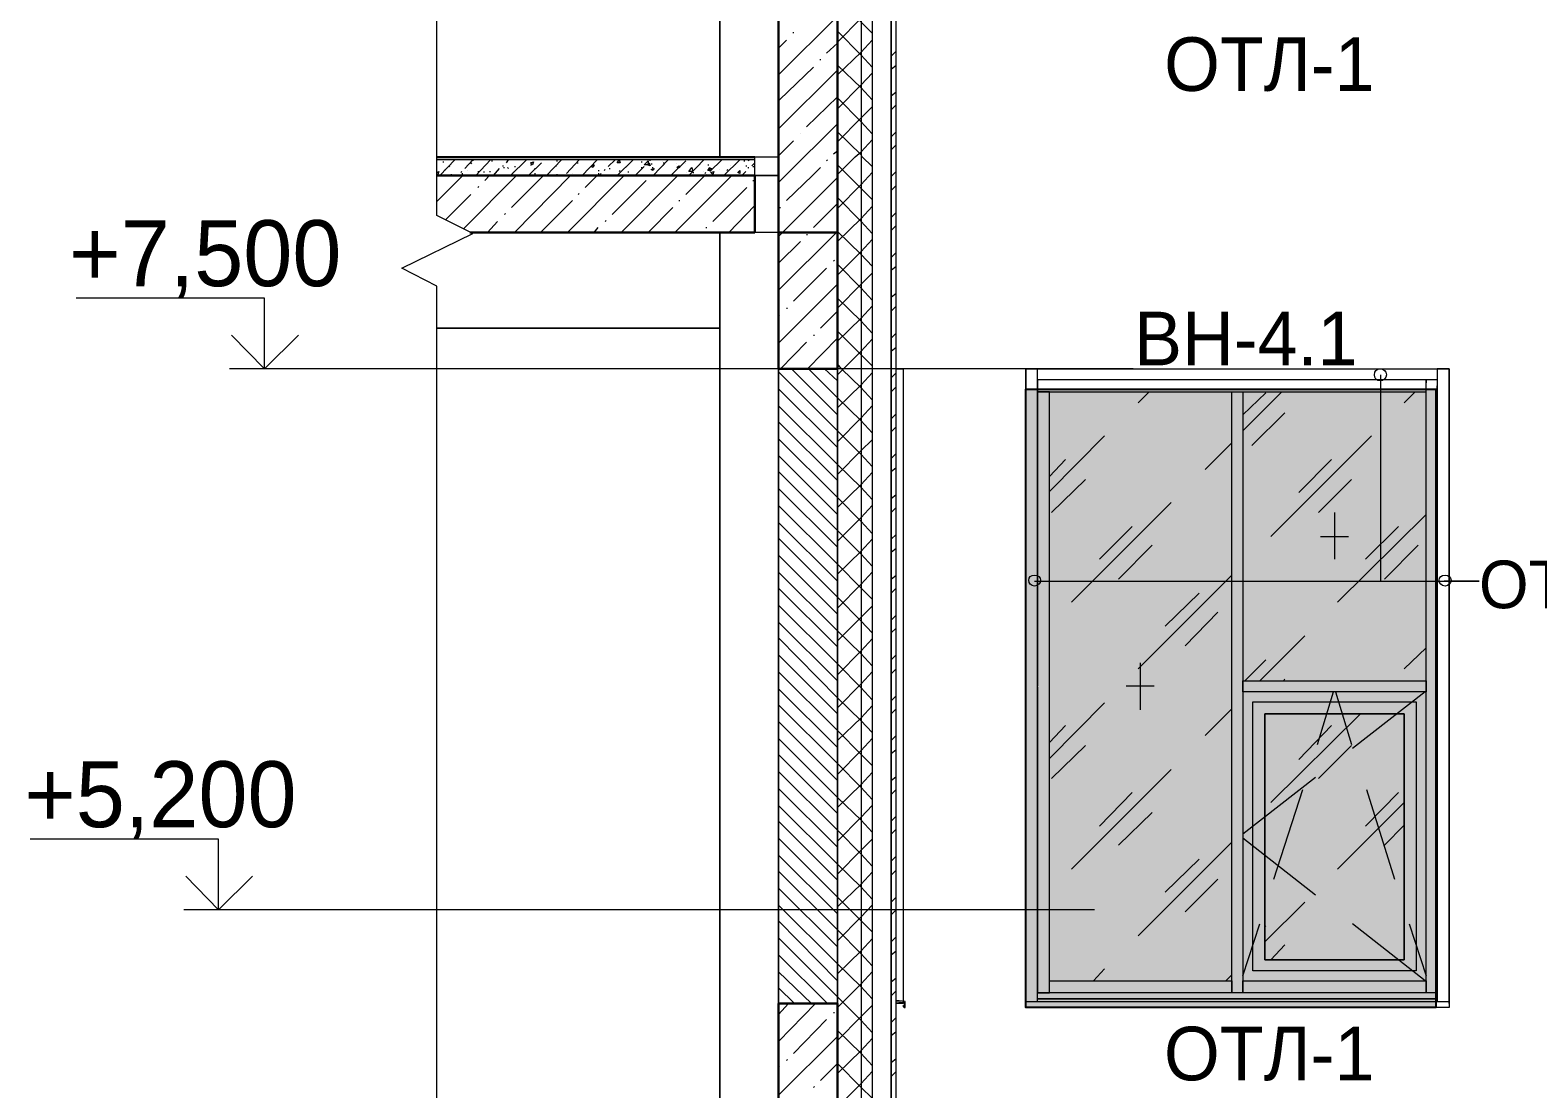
# Model space of a CAD drawing. Header units: millimetres. Extents: x 2294 to 908349, y -83289 to 219220.
# Drawn here: x 332025 to 338640, y -56149 to -51504 of the extents above; entities that cross this region are included whole.
import ezdxf

# ---------------------------------------------------------------- set-up
doc = ezdxf.new("R2010")
doc.units = ezdxf.units.MM
doc.layers.add('PDF _Геометрия', color=7, linetype='Continuous')
doc.layers.add('PDF _Текст', color=7, linetype='Continuous')

msp = doc.modelspace()

# ---------------------------------------------------------------- hatches: boundary and pattern name
at = {"transparency": 33554551}
h = msp.add_hatch(color=3, dxfattribs=at)
h.dxf.hatch_style = 1
h.paths.add_polyline_path([(336393.2043041852, -53079.22387904348), (338192.2546824259, -53079.22387904348), (338192.2546824259, -55792.61515540024), (336393.2043041852, -55792.61515540024)])

# ---------------------------------------------------------------- linework, layer by layer
msp.add_lwpolyline([(336393.2043041852, -53079.22387904348), (338192.2546824259, -53079.22387904348), (338192.2546824259, -55792.61515540024), (336393.2043041852, -55792.61515540024)], close=True)
at = {"layer": 'PDF _Геометрия', "lineweight": 9}
for points in [[(333809.6039969572, -61506.26253529498), (333809.6039969572, -52627.5954896831), (333656.5989025054, -52548.90715544811), (333966.9806654272, -52395.90206113877), (333809.6039969572, -52317.21372690378), (333809.6039969572, -42970.78825004166)], [(335566.9767947164, -51438.52732797666), (335566.9767947164, -48649.46303698001), (335566.9767947164, -46564.22217989108), (335671.8945737281, -46564.22217989108), (335719.9818889783, -46564.22217989108), (335803.0417974223, -46564.22217989108), (335803.0417974223, -48649.46303698001), (335803.0417974223, -57327.03767284332), (335803.0417974223, -60321.56594774919), (335803.0417974223, -60645.0624328698)], [(335671.8945737281, -46564.22217989108), (335671.8945737281, -48649.46303698001), (335671.8945737281, -52059.29085358279), (335671.8945737281, -52990.43614196824), (335671.8945737281, -57327.03767284332), (335671.8945737281, -60321.56594774919)], [(335803.0417974223, -46564.22217989108), (335719.9818889783, -46564.22217989108), (335719.9818889783, -48649.46303698001), (335719.9818889783, -52059.29085358279), (335719.9818889783, -52990.43614196824), (335719.9818889783, -57327.03767284332), (335719.9818889783, -60321.56594774919)], [(335051.1310480745, -48050.55738198897), (335051.1310480745, -52059.29085358279), (335051.1310480745, -48649.46303698001)], [(335566.9767947164, -51438.52732797666), (335566.9767947164, -52059.29085358279), (335566.9767947164, -52990.43614196824), (335566.9767947164, -55775.1288588508), (335566.9767947164, -57327.03767284332), (335671.8945737281, -57327.03767284332), (335719.9818889783, -57327.03767284332), (335803.0417974223, -57327.03767284332), (335803.0417974223, -52990.43614196824), (335803.0417974223, -52059.29085358279), (335803.0417974223, -48649.46303698001)], [(335803.0417974223, -60321.56594774919), (335803.0417974223, -60684.40659998683), (335824.8996679899, -60684.40659998683), (335824.8996679899, -48649.46303698001)], [(333809.6039969572, -52142.35076193092), (335204.1361423363, -52142.35076193092), (335204.1361423363, -52072.40557597065), (335204.1361423363, -52063.66242769593), (335204.1361423363, -52059.29085358279), (333809.6039969572, -52059.29085358279)], [(335204.1361423363, -52063.66242769593), (333809.6039969572, -52063.66242769593)], [(335204.1361423363, -52072.40557597065), (333809.6039969572, -52072.40557597065)], [(335051.1310480745, -52391.53048697719), (335051.1310480745, -56395.89238445694), (335051.1310480745, -52811.20160288224), (333809.6039969572, -52811.20160288224), (335051.1310480745, -52811.20160288224), (335051.1310480745, -52391.53048697719), (333953.8659429909, -52391.53048697719)], [(336865.334309502, -52990.43614196824), (334906.8691019458, -52990.43614196824), (333053.3216734012, -52990.43614196824), (333053.3216734012, -52680.05437914142), (332227.0941640274, -52680.05437914142)], [(333210.6983418711, -52990.43614196824), (332900.3165791393, -52990.43614196824)], [(335566.9767947164, -55775.1288588508), (335566.9767947164, -52990.43614196824), (335309.0539213479, -52990.43614196824), (335309.0539213479, -55775.1288588508), (335309.0539213479, -52990.43614196824), (335309.0539213479, -55775.1288588508)], [(335824.8996679899, -52990.43614196824), (335855.5006868807, -52990.43614196824), (335855.5006868807, -53064.75290209008), (335855.5006868807, -54380.5967133767), (335855.5006868807, -55700.81209877646), (335855.5006868807, -55775.1288588508), (335824.8996679899, -55775.1288588508)], [(336445.6631936436, -54384.96828748984), (336445.6631936436, -55727.04154350655), (336498.1220831019, -55727.04154350655), (336498.1220831019, -54380.5967133767), (336498.1220831019, -53090.98234681925), (336445.6631936436, -53090.98234681925), (336445.6631936436, -54380.5967133767), (336445.6631936436, -53064.75290209008), (336445.6631936436, -52990.43614196824), (336393.2043041852, -52990.43614196824), (336393.2043041852, -53064.75290209008), (336393.2043041852, -54380.5967133767), (336393.2043041852, -55700.81209877646), (336393.2043041852, -55775.1288588508), (336393.2043041852, -52990.43614196824), (338251.123306748, -52990.43614196824), (338251.123306748, -55775.1288588508), (338251.123306748, -55700.81209877646), (338251.123306748, -54380.5967133767), (338251.123306748, -53064.75290209008), (338251.123306748, -52990.43614196824), (338198.6644172897, -52990.43614196824), (338198.6644172897, -53064.75290209008)], [(337949.4846922443, -53016.6655867449), (337949.4846922443, -53921.58143035369), (338382.2705304422, -53921.58143035369), (338229.2654361804, -53921.58143035369)], [(338150.5771019445, -53038.52345731342), (338150.5771019445, -53051.63817970129)], [(336887.1921800696, -53139.0696621635), (336935.2794954148, -53090.98234681925)], [(337346.2074631401, -53261.47373763053), (337516.6988539496, -53090.98234681925)], [(337346.2074631401, -53191.52855166933), (337446.7536679418, -53095.35392097989)], [(338054.402471161, -53139.0696621635), (338102.4897865062, -53090.98234681925)], [(338198.6644172897, -54384.96828748984), (338198.6644172897, -55727.04154350655), (338150.5771019445, -55727.04154350655), (338150.5771019445, -54380.5967133767), (338150.5771019445, -53064.75290209008)], [(338198.6644172897, -54380.5967133767), (338198.6644172897, -53064.75290209008), (338198.6644172897, -54380.5967133767), (338198.6644172897, -55700.81209877646), (338198.6644172897, -55766.38571062358)], [(337385.5516302572, -53327.04734952422), (337529.8135762908, -53182.7854034421)], [(336498.1220831019, -53528.13975922624), (336738.5586598259, -53283.33160824561)], [(337180.087646442, -53431.96512848837), (337298.120147795, -53313.93262713635)], [(337468.6115386062, -53724.86059481325), (337910.1405251254, -53283.33160824561)], [(336498.1220831019, -53462.56614737911), (336568.0672690147, -53388.24938720977)], [(337591.0156139773, -53532.51133333938), (337735.277560106, -53388.24938720977)], [(336506.86523133, -53619.94281580159), (336655.4987515719, -53475.68086972041)], [(337678.4470965345, -53619.94281580159), (337822.7090426632, -53475.68086972041)], [(336594.2967137923, -54013.38448697748), (337031.4541261983, -53576.22707457049)], [(337748.3922824473, -53619.94281580159), (337748.3922824473, -53825.40679961676)], [(337761.5070047886, -54013.38448697748), (338150.5771019445, -53628.68596407631)], [(336716.7007892583, -53825.40679961676), (336860.962735387, -53681.14485353464)], [(337883.9110803497, -53825.40679961676), (338028.1730264784, -53681.14485353464)], [(336799.7606977024, -53912.8382820799), (336948.3942177561, -53764.20476193121)], [(337687.1902447608, -53724.86059481325), (337809.5943203219, -53724.86059481325)], [(337966.9709887919, -53912.8382820799), (338115.6045088456, -53764.20476193121)], [(336887.1921800696, -54306.27995325485), (337298.120147795, -53895.35198562453)], [(336432.5484713023, -53921.58143035369), (338382.2705304422, -53921.58143035369)], [(337005.2246814226, -54118.30226594163), (337153.8582016644, -53974.04031985952)], [(337092.6561638848, -54205.73374840384), (337236.9181099185, -54057.10022820858)], [(337420.5242231661, -54358.73884271318), (337617.2450587531, -54162.01800717274)], [(338054.402471161, -54306.27995325485), (338150.5771019445, -54214.476896632)], [(336895.9353282959, -54280.05050852569), (336895.9353282959, -54485.51449234085)], [(337354.9506112714, -54358.73884271318), (337446.7536679418, -54266.93578613782)], [(337525.4420021777, -54358.73884271318), (337529.8135762908, -54349.99569448596)], [(336445.6631936436, -55766.38571062358), (336445.6631936436, -55700.81209877646), (336445.6631936436, -54380.5967133767)], [(336834.7332906113, -54380.5967133767), (336957.1373661724, -54380.5967133767)], [(337674.0755224214, -54638.51958669769), (337744.0207084292, -54406.82615810586)], [(337752.7638566555, -54406.82615810586), (337822.7090426632, -54638.51958669769)], [(338146.2055277363, -54406.82615810586), (337827.0806166832, -54656.00588319963)], [(336498.1220831019, -54699.72162438324), (336738.5586598259, -54454.91347345104)], [(337180.087646442, -54599.17541957973), (337298.120147795, -54481.14291822677)], [(337468.6115386062, -54892.0708858571), (337862.0532097802, -54503.00078884279)], [(336498.1220831019, -54629.77643842297), (336568.0672690147, -54555.45967830112)], [(337591.0156139773, -54704.09319854388), (337735.277560106, -54555.45967830112)], [(336506.86523133, -54787.15310689295), (336655.4987515719, -54642.89116081083)], [(337678.4470965345, -54787.15310689295), (337822.7090426632, -54642.89116081083)], [(336594.2967137923, -55184.96635213541), (337031.4541261983, -54747.80893977592)], [(337665.3323741932, -54782.7815327798), (337346.2074631401, -55031.96125782607)], [(337481.7262610407, -55228.68209341308), (337608.5019105268, -54835.24042223813)], [(337888.2826545578, -54835.24042223813), (338010.6867299289, -55228.68209341308)], [(336716.7007892583, -54996.98866486875), (336860.962735387, -54848.355144626)], [(337761.5070047886, -55184.96635213541), (338054.402471161, -54892.0708858571)], [(337883.9110803497, -54996.98866486875), (338028.1730264784, -54848.355144626)], [(336799.7606977024, -55080.04857317032), (336948.3942177561, -54935.78662708821)], [(337966.9709887919, -55080.04857317032), (338054.402471161, -54992.61709070811)], [(336694.8429186908, -55364.20089126797), (332913.4313014806, -55364.20089126797), (332852.2292637941, -55364.20089126797), (332852.2292637941, -55053.81912844116), (332026.0017544203, -55053.81912844116)], [(336887.1921800696, -55477.86181845935), (337298.120147795, -55066.93385078246)], [(337665.3323741932, -55298.62727937428), (337346.2074631401, -55049.44755432801)], [(337005.2246814226, -55285.51255703298), (337153.8582016644, -55141.25061095087)], [(337092.6561638848, -55372.9440394952), (337236.9181099185, -55228.68209341308)], [(333009.6059322641, -55364.20089126797), (332699.2241693423, -55364.20089126797)], [(337442.3820939236, -55504.09126318945), (337617.2450587531, -55329.22829821659)], [(337346.2074631401, -55652.7247834322), (337420.5242231661, -55425.40292895352)], [(338146.2055277363, -55674.58265404729), (337827.0806166832, -55425.40292895352)], [(338076.2603417286, -55425.40292895352), (338150.5771019445, -55652.7247834322)], [(337442.3820939236, -55438.51765134232), (337446.7536679418, -55434.14607722824)], [(338054.402471161, -55477.86181845935), (338054.402471161, -55473.49024434621)], [(337468.6115386062, -55582.77959742444), (337529.8135762908, -55517.20598557731)], [(336690.4713444826, -55674.58265404729), (336738.5586598259, -55622.12376454147)], [(337271.8907030174, -55674.58265404729), (337298.120147795, -55648.35320927063)], [(335824.8996679899, -55766.38571062358), (335859.8722608988, -55770.75728478422), (335859.8722608988, -55792.61515540024), (335855.5006868807, -55783.87200712552), (335855.5006868807, -55788.2435812396), (335859.8722608988, -55792.61515540024), (335864.243835107, -55792.61515540024), (335864.243835107, -55766.38571062358), (335824.8996679899, -55762.01413651044)], [(338251.123306748, -55783.87200712552), (338251.123306748, -55792.61515540024), (336393.2043041852, -55792.61515540024), (336393.2043041852, -55766.38571062358), (336393.2043041852, -55762.01413651044)], [(338198.6644172897, -55727.04154350655), (336445.6631936436, -55727.04154350655)], [(338198.6644172897, -55753.27098828228), (336445.6631936436, -55753.27098828228), (338198.6644172897, -55753.27098828228)], [(338198.6644172897, -55753.27098828228), (336445.6631936436, -55753.27098828228)], [(338251.123306748, -55762.01413651044), (338251.123306748, -55766.38571062358), (338251.123306748, -55792.61515540024)], [(336393.2043041852, -55766.38571062358), (338251.123306748, -55766.38571062358)], [(336393.2043041852, -55792.61515540024), (336393.2043041852, -55783.87200712552)]]:
    msp.add_lwpolyline(points, dxfattribs=at)
at = {"layer": 'PDF _Геометрия', "color": 250, "lineweight": 9, "true_color": 0x1d1d1d}
for points in [[(335719.9818889783, -51517.21566221165), (335671.8945737281, -51469.12834686646), (335566.9767947164, -51364.21056790231), (335309.0539213479, -51106.28769458132)], [(335309.0539213479, -51700.82177541079), (335566.9767947164, -51442.8989021373)], [(335566.9767947164, -51556.55982932867), (335671.8945737281, -51451.64205036452), (335719.9818889783, -51399.18316085869)], [(335374.6275331476, -51517.21566221165), (335374.6275331476, -51512.84408809757)], [(335719.9818889783, -51665.8491824544), (335671.8945737281, -51613.39029294858), (335566.9767947164, -51508.47251398442)], [(335309.0539213479, -51582.78927410534), (335344.0265144468, -51547.81668110145)], [(335518.8894792763, -51604.64714467386), (335566.9767947164, -51560.93140349025)], [(335566.9767947164, -51700.82177541079), (335671.8945737281, -51600.27557060728), (335719.9818889783, -51547.81668110145)], [(335803.0417974223, -51617.76186706172), (335824.8996679899, -51595.90399644664)], [(335492.6600345005, -51635.24816356367), (335492.6600345005, -51630.87658945052)], [(335719.9818889783, -51810.11112853652), (335671.8945737281, -51757.65223903069), (335566.9767947164, -51657.10603417968)], [(335803.0417974223, -51674.59233068163), (335824.8996679899, -51657.10603417968)], [(335309.0539213479, -51936.88677811576), (335566.9767947164, -51678.96390484227)], [(335313.4254954611, -51810.11112853652), (335462.0590157998, -51665.8491824544)], [(335566.9767947164, -51849.45529565355), (335671.8945737281, -51744.53751668939), (335719.9818889783, -51692.07862718357)], [(335803.0417974223, -51792.62483203458), (335824.8996679899, -51775.13853553263)], [(335431.457996814, -51928.14362988854), (335566.9767947164, -51796.99640614772)], [(335719.9818889783, -51958.74464873178), (335671.8945737281, -51906.28575922595), (335566.9767947164, -51801.3679802618)], [(335566.9767947164, -51993.71724173566), (335671.8945737281, -51888.79946277151), (335719.9818889783, -51840.71214737883)], [(335803.0417974223, -51853.82686976762), (335824.8996679899, -51831.96899915161)], [(335309.0539213479, -52172.95178082166), (335339.6549402387, -52142.35076193092), (335566.9767947164, -51915.02890750067)], [(335309.0539213479, -52054.91927946871), (335374.6275331476, -51989.34566762159)], [(335405.2285521333, -51958.74464873178), (335405.2285521333, -51958.74464873178)], [(335719.9818889783, -52103.00659481389), (335676.2661477481, -52059.29085358279), (335671.8945737281, -52050.54770530807), (335566.9767947164, -51950.00150050456)], [(335566.9767947164, -52137.97918781778), (335645.6651289524, -52059.29085358279), (335671.8945737281, -52037.43298296677), (335719.9818889783, -51984.97409346094)], [(335803.0417974223, -51971.85937107308), (335824.8996679899, -51950.00150050456)], [(335549.490498167, -52046.17613124149), (335566.9767947164, -52033.06140885362)], [(335803.0417974223, -52028.68983473955), (335824.8996679899, -52006.83196412353)], [(333809.6039969572, -52129.23603954306), (333818.3471450885, -52124.86446547648), (333813.9755709753, -52137.97918781778)], [(333822.7187192985, -52142.35076193092), (333888.2923311912, -52072.40557597065)], [(333835.8334416379, -52081.14872419788), (333840.2050156579, -52081.14872419788)], [(333844.5765898661, -52116.12131720176), (333848.9481640742, -52116.12131720176)], [(333862.0628864155, -52103.00659481389), (333866.4344604337, -52098.63502069982)], [(333914.5217758738, -52129.23603954306), (333918.893349892, -52124.86446547648)], [(333932.0080723283, -52111.74974308861), (333966.9806654272, -52072.40557597065), (333966.9806654272, -52076.77715008473), (333962.609091219, -52072.40557597065)], [(333945.1227946696, -52120.49289131584), (333945.1227946696, -52120.49289131584)], [(333958.2375170109, -52089.8918724251), (333962.609091219, -52085.52029835945)], [(333980.0953877685, -52142.35076193092), (334045.6689996612, -52072.40557597065)], [(333988.8385359948, -52124.86446547648), (333993.2101101079, -52124.86446547648)], [(334015.0679806774, -52124.86446547648), (334015.0679806774, -52129.23603954306)], [(334041.2974254531, -52124.86446547648), (334045.6689996612, -52124.86446547648)], [(334050.0405736812, -52076.77715008473), (334054.4121477944, -52076.77715008473)], [(334058.7837220025, -52142.35076193092), (334085.0131667801, -52111.74974308861)], [(334098.1278891196, -52098.63502069982), (334102.4994631396, -52098.63502069982)], [(334102.4994631396, -52107.37816892704), (334106.8710373477, -52107.37816892704)], [(334115.6141854809, -52085.52029835945), (334124.3573338971, -52072.40557597065)], [(334119.985759689, -52107.37816892704), (334124.3573338971, -52111.74974308861)], [(334133.1004820303, -52142.35076193092), (334203.0456681331, -52072.40557597065)], [(334146.2152044647, -52124.86446547648), (334146.2152044647, -52124.86446547648)], [(334150.5867785797, -52103.00659481389), (334154.9583525979, -52103.00659481389)], [(334211.7888162644, -52142.35076193092), (334268.6192799308, -52085.52029835945)], [(334220.5319644925, -52094.26344658667), (334224.9035387007, -52094.26344658667)], [(334229.2751128138, -52089.8918724251), (334229.2751128138, -52089.8918724251)], [(334238.018261042, -52111.74974308861), (334242.3898352501, -52111.74974308861)], [(334290.4771505003, -52142.35076193092), (334356.0507623949, -52072.40557597065)], [(334329.8213176173, -52098.63502069982), (334334.1928918255, -52098.63502069982)], [(334334.1928918255, -52076.77715008473), (334338.5644658455, -52076.77715008473)], [(334377.9086329625, -52133.6076137037), (334434.739096629, -52072.40557597065)], [(334425.9959484027, -52085.52029835945), (334430.3675224208, -52085.52029835945)], [(334447.8538189703, -52142.35076193092), (334513.4274308649, -52072.40557597065)], [(334517.799004978, -52120.49289131584), (334522.1705789962, -52120.49289131584)], [(334544.0284497538, -52120.49289131584), (334548.4000237738, -52116.12131720176)], [(334561.5147461151, -52103.00659481389), (334592.1157650989, -52072.40557597065)], [(334565.8863203232, -52111.74974308861), (334570.2578945314, -52111.74974308861)], [(334600.8589132321, -52142.35076193092), (334670.8040993349, -52072.40557597065)], [(334609.6020616484, -52076.77715008473), (334609.6020616484, -52076.77715008473)], [(334609.6020616484, -52124.86446547648), (334613.9736356684, -52120.49289131584)], [(334635.831506331, -52103.00659481389), (334635.831506331, -52103.00659481389)], [(334648.9462287654, -52124.86446547648), (334648.9462287654, -52129.23603954306)], [(334679.547247468, -52142.35076193092), (334718.8914145851, -52103.00659481389)], [(334705.7766922438, -52081.14872419788), (334710.1482664519, -52081.14872419788)], [(334705.7766922438, -52107.37816892704), (334710.1482664519, -52107.37816892704)], [(334732.0061370195, -52089.8918724251), (334732.0061370195, -52089.8918724251)], [(334745.1208593608, -52076.77715008473), (334745.1208593608, -52072.40557597065)], [(334749.4924335689, -52089.8918724251), (334753.8640076839, -52089.8918724251)], [(334753.8640076839, -52107.37816892704), (334758.2355817021, -52107.37816892704)], [(334758.2355817021, -52142.35076193092), (334823.8091935967, -52072.40557597065)], [(334797.5797488191, -52081.14872419788), (334797.5797488191, -52081.14872419788)], [(334801.9513230291, -52085.52029835945), (334806.3228971423, -52085.52029835945)], [(334801.9513230291, -52098.63502069982), (334801.9513230291, -52094.26344658667)], [(334836.923915938, -52142.35076193092), (334902.4975278308, -52076.77715008473)], [(334863.1533607137, -52089.8918724251), (334863.1533607137, -52089.8918724251)], [(334893.7543796045, -52085.52029835945), (334898.1259538126, -52081.14872419788)], [(334902.4975278308, -52089.8918724251), (334902.4975278308, -52089.8918724251)], [(334915.6122501721, -52142.35076193092), (334981.1858620667, -52072.40557597065)], [(334981.1858620667, -52124.86446547648), (334981.1858620667, -52124.86446547648)], [(334998.6721586161, -52094.26344658667), (335003.0437327293, -52094.26344658667)], [(335007.4153067493, -52124.86446547648), (335059.8741963026, -52072.40557597065)], [(335011.7868809574, -52111.74974308861), (335016.1584551656, -52111.74974308861)], [(335051.1310480745, -52116.12131720176), (335051.1310480745, -52116.12131720176)], [(335068.6173446239, -52142.35076193092), (335138.5625305367, -52072.40557597065)], [(335081.7320669652, -52120.49289131584), (335086.1036409833, -52116.12131720176)], [(335099.2183634196, -52098.63502069982), (335099.2183634196, -52098.63502069982)], [(335121.0762340822, -52094.26344658667), (335121.0762340822, -52094.26344658667)], [(335147.3056788598, -52142.35076193092), (335164.7919752193, -52124.86446547648)], [(335156.0488270861, -52076.77715008473), (335160.4204011993, -52076.77715008473)], [(335164.7919752193, -52098.63502069982), (335169.1635494274, -52098.63502069982)], [(335173.5351236355, -52072.40557597065), (335177.9066976537, -52076.77715008473), (335177.9066976537, -52072.40557597065)], [(335173.5351236355, -52107.37816892704), (335177.9066976537, -52107.37816892704)], [(335177.9066976537, -52111.74974308861), (335177.9066976537, -52111.74974308861)], [(335191.021419995, -52098.63502069982), (335204.1361423363, -52085.52029835945)], [(335195.3929942031, -52103.00659481389), (335199.7645683181, -52103.00659481389)], [(335344.0265144468, -52251.64011505665), (335457.6874415916, -52142.35076193092), (335492.6600345005, -52107.37816892704)], [(335518.8894792763, -52076.77715008473), (335523.2610534844, -52072.40557597065)], [(335719.9818889783, -52247.26854089601), (335671.8945737281, -52199.18122555083), (335566.9767947164, -52094.26344658667)], [(335803.0417974223, -52146.722336045), (335824.8996679899, -52124.86446547648)], [(333809.6039969572, -52256.01168917073), (333923.2649241001, -52142.35076193092)], [(333870.8060346418, -52137.97918781778), (333875.1776087568, -52137.97918781778)], [(333901.4070535325, -52142.35076193092), (333901.4070535325, -52142.35076193092)], [(333918.893349892, -52133.6076137037), (333923.2649241001, -52133.6076137037)], [(333927.6364983101, -52374.04419052275), (334159.329926806, -52142.35076193092)], [(333988.8385359948, -52194.80965139018), (333993.2101101079, -52190.4380773236)], [(334019.4395548855, -52164.20863259444), (334041.2974254531, -52142.35076193092)], [(334050.0405736812, -52137.97918781778), (334050.0405736812, -52137.97918781778)], [(334076.2700183638, -52142.35076193092), (334080.641592572, -52142.35076193092)], [(334080.641592572, -52142.35076193092), (334080.641592572, -52142.35076193092)], [(334137.4720562384, -52282.24113389989), (334277.362428159, -52142.35076193092)], [(334141.8436302566, -52129.23603954306), (334141.8436302566, -52129.23603954306)], [(334150.5867785797, -52391.53048697719), (334395.3949295119, -52142.35076193092)], [(334238.018261042, -52133.6076137037), (334242.3898352501, -52133.6076137037)], [(334334.1928918255, -52137.97918781778), (334338.5644658455, -52137.97918781778)], [(334382.2802070756, -52391.53048697719), (334631.4599322178, -52142.35076193092)], [(334404.1380776451, -52133.6076137037), (334404.1380776451, -52133.6076137037)], [(334434.739096629, -52142.35076193092), (334434.739096629, -52142.35076193092)], [(334460.9685413116, -52194.80965139018), (334513.4274308649, -52142.35076193092)], [(334517.799004978, -52133.6076137037), (334522.1705789962, -52133.6076137037)], [(334522.1705789962, -52142.35076193092), (334530.9137274143, -52133.6076137037)], [(334579.0010426645, -52312.8421527422), (334727.6345630013, -52164.20863259444)], [(334618.3452097815, -52391.53048697719), (334867.5249348269, -52142.35076193092)], [(334854.4102124874, -52391.53048697719), (335103.5899375328, -52142.35076193092)], [(334902.4975278308, -52225.41067027999), (334985.5574361798, -52142.35076193092)], [(334906.8691019458, -52129.23603954306), (334906.8691019458, -52129.23603954306)], [(334933.0985467215, -52129.23603954306), (334937.4701209296, -52129.23603954306)], [(334985.5574361798, -52133.6076137037), (334989.929010388, -52129.23603954306)], [(334989.929010388, -52142.35076193092), (334994.300584408, -52137.97918781778)], [(335195.3929942031, -52164.20863259444), (335199.7645683181, -52164.20863259444)], [(335309.0539213479, -52409.01678347914), (335326.5402178974, -52391.53048697719), (335566.9767947164, -52151.09391020564)], [(335566.9767947164, -52286.61270801304), (335671.8945737281, -52181.69492904888), (335719.9818889783, -52129.23603954306)], [(335803.0417974223, -52207.92437377805), (335824.8996679899, -52186.06650316296)], [(333848.9481640742, -52334.70002340572), (333958.2375170109, -52225.41067027999)], [(334264.2477058177, -52391.53048697719), (334404.1380776451, -52251.64011505665)], [(334430.3675224208, -52225.41067027999), (334434.739096629, -52221.03909616685)], [(334871.8965090369, -52251.64011505665), (334876.268083055, -52251.64011505665)], [(335020.5300291837, -52343.44317163294), (335169.1635494274, -52194.80965139018)], [(335719.9818889783, -52395.90206113877), (335671.8945737281, -52343.44317163294), (335566.9767947164, -52238.52539266879)], [(334106.8710373477, -52312.8421527422), (334111.2426114609, -52308.47057867656)], [(334736.3777111345, -52391.53048697719), (334845.6670642593, -52282.24113389989)], [(335090.4752151915, -52391.53048697719), (335204.1361423363, -52273.49798562517)], [(335313.4254954611, -52282.24113389989), (335317.7970696692, -52282.24113389989)], [(335462.0590157998, -52369.67261636211), (335566.9767947164, -52264.75483739795)], [(335566.9767947164, -52430.87465409515), (335671.8945737281, -52330.32844924415), (335719.9818889783, -52277.86955978582)], [(335803.0417974223, -52325.956875131), (335824.8996679899, -52304.09900451498)], [(334032.5542772268, -52391.53048697719), (334076.2700183638, -52343.44317163294)], [(334500.3127084286, -52391.53048697719), (334517.799004978, -52369.67261636211)], [(334548.4000237738, -52343.44317163294), (334552.7715979819, -52339.07159751887)], [(334989.929010388, -52369.67261636211), (334994.300584408, -52369.67261636211)], [(335309.0539213479, -52645.08178618504), (335562.6052206033, -52391.53048697719), (335566.9767947164, -52382.78733874997)], [(335719.9818889783, -52540.16400722088), (335671.8945737281, -52487.70511771506), (335566.9767947164, -52387.15891291155)], [(335803.0417974223, -52382.78733874997), (335824.8996679899, -52360.92946813488)], [(335309.0539213479, -52527.04928483209), (335405.2285521333, -52430.87465409515)], [(335431.457996814, -52400.27363525191), (335435.8295710222, -52400.27363525191)], [(335566.9767947164, -52579.50817433791), (335671.8945737281, -52474.59039537376), (335719.9818889783, -52422.13150586793)], [(335549.490498167, -52518.30613660486), (335553.8620723751, -52513.93456249079)], [(335803.0417974223, -52500.81984010292), (335824.8996679899, -52478.9619694869)], [(335374.6275331476, -52693.16910153022), (335518.8894792763, -52548.90715544811)], [(335719.9818889783, -52688.79752741614), (335671.8945737281, -52636.33863795782), (335566.9767947164, -52531.42085899366)], [(335566.9767947164, -52723.77012042003), (335671.8945737281, -52618.85234145587), (335719.9818889783, -52570.76502611069)], [(335803.0417974223, -52557.65030372282), (335824.8996679899, -52540.16400722088)], [(335309.0539213479, -52876.77521472936), (335566.9767947164, -52618.85234145587)], [(335719.9818889783, -52833.05947354576), (335671.8945737281, -52780.60058403993), (335566.9767947164, -52680.05437914142)], [(335566.9767947164, -52868.03206650214), (335671.8945737281, -52767.48586165113), (335719.9818889783, -52715.02697219281)], [(335803.0417974223, -52675.68280507484), (335824.8996679899, -52658.1965085729)], [(335803.0417974223, -52736.88484280789), (335824.8996679899, -52715.02697219281)], [(335309.0539213479, -52758.74271337641), (335313.4254954611, -52754.37113930983)], [(335344.0265144468, -52723.77012042003), (335348.398088465, -52723.77012042003)], [(335492.6600345005, -52811.20160288224), (335566.9767947164, -52736.88484280789)], [(335462.0590157998, -52841.80262177298), (335466.4305898179, -52841.80262177298)], [(335719.9818889783, -52977.32141962694), (335671.8945737281, -52929.23410423519), (335566.9767947164, -52824.31632527104)], [(335803.0417974223, -52854.91734411335), (335824.8996679899, -52833.05947354576)], [(335317.7970696692, -52990.43614196824), (335431.457996814, -52872.40364066279)], [(335435.8295710222, -52990.43614196824), (335566.9767947164, -52854.91734411335)], [(335566.9767947164, -53016.6655867449), (335593.2062394922, -52990.43614196824), (335671.8945737281, -52911.74780773325), (335719.9818889783, -52859.28891827492)], [(335803.0417974223, -52911.74780773325), (335824.8996679899, -52894.26151123131)], [(335719.9818889783, -53125.95493982313), (335671.8945737281, -53073.49605031731), (335584.4630911709, -52990.43614196824), (335566.9767947164, -52968.57827135222)], [(335719.9818889783, -53418.85040610051), (335671.8945737281, -53366.39151664218), (335566.9767947164, -53261.47373763053), (335309.0539213479, -53003.55086435704)], [(335566.9767947164, -53191.52855166933), (335365.8843850144, -52990.43614196824)], [(335719.9818889783, -53270.21688590525), (335671.8945737281, -53217.75799639942), (335566.9767947164, -53117.21179154841), (335440.2011450422, -52990.43614196824)], [(335566.9767947164, -53042.89503147407), (335510.14633105, -52990.43614196824)], [(335566.9767947164, -53160.92753282702), (335671.8945737281, -53060.38132792851), (335719.9818889783, -53007.92243847018)], [(335803.0417974223, -53029.7803090862), (335824.8996679899, -53007.92243847018)], [(335566.9767947164, -53335.79049775144), (335309.0539213479, -53077.86762443045)], [(335803.0417974223, -53090.98234681925), (335824.8996679899, -53069.12447620323)], [(335719.9818889783, -53563.11235218262), (335671.8945737281, -53510.65346272429), (335566.9767947164, -53410.10725787329), (335309.0539213479, -53152.1843845523)], [(335566.9767947164, -53309.56105302228), (335671.8945737281, -53204.64327401062), (335719.9818889783, -53152.1843845523)], [(335566.9767947164, -53480.05244383356), (335309.0539213479, -53222.12957056006)], [(335803.0417974223, -53209.01484817127), (335824.8996679899, -53187.15697755618)], [(335803.0417974223, -53265.84531179117), (335824.8996679899, -53243.98744112859)], [(335719.9818889783, -53711.74587242538), (335671.8945737281, -53659.28698291956), (335566.9767947164, -53554.3692039554), (335309.0539213479, -53296.44633063441)], [(335566.9767947164, -53453.82299910439), (335671.8945737281, -53348.90522014024), (335719.9818889783, -53300.81790474756)], [(335566.9767947164, -53628.68596407631), (335309.0539213479, -53370.76309075532)], [(335803.0417974223, -53383.87781314412), (335824.8996679899, -53362.01994248061)], [(335719.9818889783, -53856.0078185075), (335671.8945737281, -53803.54892904917), (335566.9767947164, -53698.63115003658), (335309.0539213479, -53440.70827671653)], [(335566.9767947164, -53598.08494518651), (335671.8945737281, -53497.5387403355), (335719.9818889783, -53445.07985087717)], [(335803.0417974223, -53440.70827671653), (335824.8996679899, -53423.22198026115)], [(335566.9767947164, -53772.94791015843), (335309.0539213479, -53515.02503683744)], [(335803.0417974223, -53558.74077806855), (335824.8996679899, -53541.2544816141)], [(335719.9818889783, -54000.26976458961), (335671.8945737281, -53952.18244919693), (335566.9767947164, -53847.26467023278), (335309.0539213479, -53589.34179695928)], [(335566.9767947164, -53746.71846538177), (335671.8945737281, -53641.80068641761), (335719.9818889783, -53589.34179695928)], [(335803.0417974223, -53619.94281580159), (335824.8996679899, -53598.08494518651)], [(335566.9767947164, -53921.58143035369), (335309.0539213479, -53663.6585570327)], [(335719.9818889783, -54148.90328478487), (335671.8945737281, -54096.44439527905), (335566.9767947164, -53991.52661631489), (335309.0539213479, -53733.60374304047)], [(335566.9767947164, -53890.98041151138), (335671.8945737281, -53790.43420666037), (335719.9818889783, -53737.97531715455)], [(335803.0417974223, -53737.97531715455), (335824.8996679899, -53716.11744653853)], [(335803.0417974223, -53794.80578077445), (335824.8996679899, -53777.31948427251)], [(335566.9767947164, -54065.8433764833), (335309.0539213479, -53807.92050311482)], [(335719.9818889783, -54293.16523086699), (335671.8945737281, -54240.70634140773), (335566.9767947164, -54140.16013655765), (335309.0539213479, -53882.23726323666)], [(335566.9767947164, -54039.61393170664), (335671.8945737281, -53934.69615274249), (335719.9818889783, -53882.23726323666)], [(335803.0417974223, -53912.8382820799), (335824.8996679899, -53895.35198562453)], [(335566.9767947164, -54210.10532256542), (335309.0539213479, -53952.18244919693)], [(335803.0417974223, -53974.04031985952), (335824.8996679899, -53952.18244919693)], [(335719.9818889783, -54441.79875110975), (335671.8945737281, -54389.33986160392), (335566.9767947164, -54284.42208263976), (335309.0539213479, -54026.49920936534)], [(335566.9767947164, -54183.87587778876), (335671.8945737281, -54078.9580988246), (335719.9818889783, -54030.87078343192)], [(335566.9767947164, -54358.73884271318), (335309.0539213479, -54100.81596943969)], [(335803.0417974223, -54092.07282121247), (335824.8996679899, -54070.21495054988)], [(335719.9818889783, -54586.06069719186), (335671.8945737281, -54533.60180768603), (335566.9767947164, -54433.05560288252), (335309.0539213479, -54170.76115544746)], [(335566.9767947164, -54332.50939798402), (335671.8945737281, -54227.59161901986), (335719.9818889783, -54175.13272951404)], [(335803.0417974223, -54148.90328478487), (335824.8996679899, -54127.04541416885)], [(335566.9767947164, -54503.00078884279), (335309.0539213479, -54245.0779155218)], [(335803.0417974223, -54266.93578613782), (335824.8996679899, -54245.0779155218)], [(335803.0417974223, -54328.13782387087), (335824.8996679899, -54306.27995325485)], [(335719.9818889783, -54730.32264327398), (335671.8945737281, -54682.23532792879), (335566.9767947164, -54577.31754896464), (335309.0539213479, -54319.39467564365)], [(335566.9767947164, -54476.77134406613), (335671.8945737281, -54371.85356510198), (335719.9818889783, -54319.39467564365)], [(335566.9767947164, -54651.63430903805), (335309.0539213479, -54393.71143576456)], [(335803.0417974223, -54446.17032522289), (335824.8996679899, -54424.3124546078)], [(335719.9818889783, -54878.95616351673), (335671.8945737281, -54826.49727401091), (335566.9767947164, -54721.57949504582), (335309.0539213479, -54463.65662172483)], [(335566.9767947164, -54621.03329014825), (335671.8945737281, -54520.48708534474), (335719.9818889783, -54468.02819583891)], [(335803.0417974223, -54503.00078884279), (335824.8996679899, -54481.14291822677)], [(335566.9767947164, -54795.89625512017), (335309.0539213479, -54537.97338184668)], [(335719.9818889783, -55023.21810959792), (335671.8945737281, -54970.75922009209), (335566.9767947164, -54870.21301524201), (335309.0539213479, -54612.29014192102)], [(335566.9767947164, -54769.66681039101), (335671.8945737281, -54664.74903142685), (335719.9818889783, -54612.29014192102)], [(335803.0417974223, -54621.03329014825), (335824.8996679899, -54599.17541957973)], [(335566.9767947164, -54940.15820120228), (335309.0539213479, -54682.23532792879)], [(335803.0417974223, -54677.86375376722), (335824.8996679899, -54660.37745726528)], [(335719.9818889783, -55171.85162979411), (335671.8945737281, -55119.39274028828), (335566.9767947164, -55014.47496132413), (335309.0539213479, -54756.55208800314)], [(335566.9767947164, -54913.92875647312), (335671.8945737281, -54813.38255162211), (335719.9818889783, -54760.92366216378)], [(335566.9767947164, -55088.79172144504), (335309.0539213479, -54830.86884812405)], [(335803.0417974223, -54795.89625512017), (335824.8996679899, -54778.40995861823)], [(335803.0417974223, -54857.09829285322), (335824.8996679899, -54835.24042223813)], [(335719.9818889783, -55316.11357587622), (335671.8945737281, -55263.6546863704), (335566.9767947164, -55163.10848151939), (335309.0539213479, -54905.1856082459)], [(335566.9767947164, -55062.56227671588), (335671.8945737281, -54957.64449775172), (335719.9818889783, -54905.1856082459)], [(335803.0417974223, -54975.13079420617), (335824.8996679899, -54953.27292359015)], [(335566.9767947164, -55233.05366752716), (335309.0539213479, -54975.13079420617)], [(335803.0417974223, -55031.96125782607), (335824.8996679899, -55010.10338721005)], [(335719.9818889783, -55460.37552195741), (335671.8945737281, -55412.28820661316), (335566.9767947164, -55307.370427649), (335309.0539213479, -55049.44755432801)], [(335566.9767947164, -55206.82422279799), (335671.8945737281, -55101.90644383384), (335719.9818889783, -55053.81912844116)], [(335566.9767947164, -55381.68718772242), (335309.0539213479, -55123.76431444893)], [(335803.0417974223, -55149.99375917809), (335824.8996679899, -55128.135888563)], [(335719.9818889783, -55609.0090422011), (335671.8945737281, -55556.55015269527), (335566.9767947164, -55451.63237373019), (335309.0539213479, -55193.7095004092)], [(335566.9767947164, -55351.08616888011), (335671.8945737281, -55250.5399640291), (335719.9818889783, -55198.08107452327)], [(335803.0417974223, -55211.19579691114), (335824.8996679899, -55189.33792629605)], [(335566.9767947164, -55525.94913380453), (335309.0539213479, -55268.02626053104)], [(335719.9818889783, -55753.27098828228), (335671.8945737281, -55700.81209877646), (335566.9767947164, -55600.26589392638), (335309.0539213479, -55342.34302060539)], [(335566.9767947164, -55499.71968907537), (335671.8945737281, -55394.80191011121), (335719.9818889783, -55342.34302060539)], [(335803.0417974223, -55329.22829821659), (335824.8996679899, -55307.370427649)], [(335803.0417974223, -55386.0587618365), (335824.8996679899, -55364.20089126797)], [(335566.9767947164, -55674.58265404729), (335309.0539213479, -55412.28820661316)], [(335719.9818889783, -55901.90450847847), (335671.8945737281, -55849.44561902015), (335566.9767947164, -55744.52784000849), (335309.0539213479, -55486.6049666875)], [(335566.9767947164, -55643.98163515748), (335671.8945737281, -55543.43543030648), (335719.9818889783, -55490.97654084815)], [(335803.0417974223, -55504.09126318945), (335824.8996679899, -55482.23339262092)], [(335523.2610534844, -55775.1288588508), (335309.0539213479, -55560.92172680842)], [(335803.0417974223, -55560.92172680842), (335824.8996679899, -55543.43543030648)], [(335453.3158673835, -55775.1288588508), (335309.0539213479, -55635.23848693026)], [(335566.9767947164, -55792.61515540024), (335671.8945737281, -55687.69737638859), (335719.9818889783, -55635.23848693026)], [(335803.0417974223, -55678.95422816137), (335824.8996679899, -55661.46793165943)], [(335378.9991073557, -55775.1288588508), (335309.0539213479, -55705.18367293803)], [(335803.0417974223, -55740.15626589442), (335824.8996679899, -55718.2983952784)], [(335309.0539213479, -55941.2486755955), (335470.8021639329, -55775.1288588508)], [(335309.0539213479, -55823.21617424348), (335352.76966258, -55775.1288588508)], [(335549.490498167, -55814.47302596876), (335553.8620723751, -55814.47302596876)], [(335566.9767947164, -55936.87710148236), (335671.8945737281, -55831.9593225182), (335719.9818889783, -55783.87200712552)], [(335374.6275331476, -55993.70756510133), (335518.8894792763, -55845.07404485857)], [(335719.9818889783, -56046.16645456059), (335671.8945737281, -55993.70756510133), (335566.9767947164, -55893.16136020375)], [(335803.0417974223, -55858.18876724737), (335824.8996679899, -55836.33089663135)], [(335309.0539213479, -56177.31367830141), (335566.9767947164, -55919.39080498042)], [(335566.9767947164, -56081.13904756447), (335671.8945737281, -55980.59284271346), (335719.9818889783, -55928.13395325514)], [(335803.0417974223, -55915.01923086634), (335824.8996679899, -55897.5329343644)], [(335344.0265144468, -56024.30858394457), (335348.398088465, -56019.93700983142)], [(335803.0417974223, -56033.05173221929), (335824.8996679899, -56015.56543571735)], [(335309.0539213479, -56059.28117694845), (335313.4254954611, -56050.53802867373)], [(335719.9818889783, -56190.42840068927), (335671.8945737281, -56142.34108529752), (335566.9767947164, -56037.42330628587), (335492.6600345005, -56111.74006645428)], [(335566.9767947164, -56229.77256775973), (335671.8945737281, -56124.85478879558), (335719.9818889783, -56072.39589933725)], [(335803.0417974223, -56094.25376990484), (335824.8996679899, -56072.39589933725)], [(335462.0590157998, -56142.34108529752), (335466.4305898179, -56137.96951118344)]]:
    msp.add_lwpolyline(points, dxfattribs=at)
at = {"layer": 'PDF _Геометрия', "lineweight": 30}
for points in [[(335309.0539213479, -51438.52732797666), (335566.9767947164, -51438.52732797666), (335309.0539213479, -51438.52732797666), (335309.0539213479, -52142.35076193092), (335309.0539213479, -52391.53048697719), (335566.9767947164, -52391.53048697719), (335566.9767947164, -52142.35076193092), (335566.9767947164, -51438.52732797666)], [(333953.8659429909, -52391.53048697719), (335204.1361423363, -52391.53048697719), (335204.1361423363, -52142.35076193092), (333809.6039969572, -52142.35076193092)], [(335566.9767947164, -55775.1288588508), (335309.0539213479, -55775.1288588508)]]:
    msp.add_lwpolyline(points, dxfattribs=at)
at = {"layer": 'PDF _Геометрия', "lineweight": 9}
for points in [[(335309.0539213479, -52059.29085358279), (335309.0539213479, -52142.35076193092), (335204.1361423363, -52142.35076193092), (335204.1361423363, -52059.29085358279)], [(335309.0539213479, -52142.35076193092), (335309.0539213479, -52391.53048697719), (335204.1361423363, -52391.53048697719), (335204.1361423363, -52142.35076193092)], [(337324.3495925707, -53038.52345731342), (336445.6631936436, -53038.52345731342), (336445.6631936436, -53090.98234681925), (337324.3495925707, -53090.98234681925), (338150.5771019445, -53090.98234681925), (338150.5771019445, -53038.52345731342), (337324.3495925707, -53038.52345731342), (336471.8926384212, -53038.52345731342), (336445.6631936436, -53038.52345731342), (336445.6631936436, -52990.43614196824), (336471.8926384212, -52990.43614196824), (337324.3495925707, -52990.43614196824), (338172.4349725139, -52990.43614196824), (338198.6644172897, -52990.43614196824), (338198.6644172897, -53038.52345731342), (338172.4349725139, -53038.52345731342)], [(337346.2074631401, -55727.04154350655), (337298.120147795, -55727.04154350655), (336498.1220831019, -55727.04154350655), (336498.1220831019, -55674.58265404729), (337298.120147795, -55674.58265404729), (337298.120147795, -55727.04154350655), (337298.120147795, -54380.5967133767), (337298.120147795, -53090.98234681925), (337346.2074631401, -53090.98234681925), (337346.2074631401, -54380.5967133767)], [(338150.5771019445, -54406.82615810586), (337346.2074631401, -54406.82615810586), (337346.2074631401, -54358.73884271318), (338150.5771019445, -54358.73884271318)], [(337389.9232043703, -54450.54189933697), (338106.8613606193, -54450.54189933697), (338106.8613606193, -55630.86691276869), (337389.9232043703, -55630.86691276869)], [(338106.8613606193, -54450.54189933697), (338106.8613606193, -55630.86691276869), (337389.9232043703, -55630.86691276869), (337389.9232043703, -54450.54189933697)], [(338054.402471161, -54503.00078884279), (337442.3820939236, -54503.00078884279), (337442.3820939236, -55582.77959742444), (338054.402471161, -55582.77959742444)], [(337442.3820939236, -55582.77959742444), (337442.3820939236, -54503.00078884279), (338054.402471161, -54503.00078884279), (338054.402471161, -55582.77959742444)], [(338150.5771019445, -55727.04154350655), (337346.2074631401, -55727.04154350655), (337346.2074631401, -55674.58265404729), (338150.5771019445, -55674.58265404729)]]:
    msp.add_lwpolyline(points, close=True, dxfattribs=at)
at = {"layer": 'PDF _Геометрия', "color": 250, "lineweight": 9, "true_color": 0x1d1d1d}
for points in [[(334233.6466868338, -52081.14872419788), (334229.2751128138, -52094.26344658667), (334220.5319644925, -52085.52029835945)], [(334500.3127084286, -52094.26344658667), (334495.9411343154, -52107.37816892704), (334487.1979860873, -52103.00659481389)], [(334609.6020616484, -52072.40557597065), (334613.9736356684, -52085.52029835945), (334600.8589132321, -52085.52029835945)], [(334736.3777111345, -52094.26344658667), (334718.8914145851, -52094.26344658667), (334736.3777111345, -52076.77715008473)], [(334740.7492853426, -52085.52029835945), (334745.1208593608, -52098.63502069982), (334732.0061370195, -52094.26344658667)], [(334762.6071559102, -52111.74974308861), (334758.2355817021, -52120.49289131584), (334749.4924335689, -52116.12131720176)], [(334871.8965090369, -52098.63502069982), (334876.268083055, -52107.37816892704), (334863.1533607137, -52107.37816892704)], [(334933.0985467215, -52124.86446547648), (334915.6122501721, -52124.86446547648), (334928.7269725134, -52107.37816892704)], [(335007.4153067493, -52107.37816892704), (335007.4153067493, -52120.49289131584), (334998.6721586161, -52120.49289131584)], [(335024.9016032987, -52124.86446547648), (335020.5300291837, -52137.97918781778), (335011.7868809574, -52129.23603954306)], [(335138.5625305367, -52120.49289131584), (335138.5625305367, -52133.6076137037), (335129.8193823104, -52129.23603954306)], [(335125.4478081022, -52137.97918781778), (335125.4478081022, -52142.35076193092)]]:
    msp.add_lwpolyline(points, close=True, dxfattribs=at)
at = {"layer": 'PDF _Геометрия', "lineweight": 30}
for points in [[(335566.9767947164, -52990.43614196824), (335566.9767947164, -52391.53048697719), (335309.0539213479, -52391.53048697719), (335309.0539213479, -52990.43614196824)], [(335566.9767947164, -56478.9522928535), (335309.0539213479, -56478.9522928535), (335309.0539213479, -55775.1288588508), (335566.9767947164, -55775.1288588508)]]:
    msp.add_lwpolyline(points, close=True, dxfattribs=at)
at = {"layer": 'PDF _Геометрия', "lineweight": 18}
for points in [[(333201.9551936449, -52841.80262177298), (333053.3216734012, -52990.43614196824), (332909.0597272725, -52841.80262177298)], [(333000.8627839428, -55215.56737102522), (332852.2292637941, -55364.20089126797), (332707.9673177605, -55215.56737102522)]]:
    msp.add_lwpolyline(points, dxfattribs=at)
at = {"layer": 'PDF _Геометрия', "lineweight": 9}
for points in [[(337923.2552474667, -53016.6655867449), (337923.2552474667, -52999.17929024296), (337931.9983956949, -52990.43614196824), (337949.4846922443, -52990.43614196824)], [(337923.2552474667, -53016.6655867449), (337923.2552474667, -52999.17929024296), (337931.9983956949, -52990.43614196824), (337949.4846922443, -52990.43614196824)], [(337949.4846922443, -53042.89503147407), (337931.9983956949, -53042.89503147407), (337923.2552474667, -53029.7803090862), (337923.2552474667, -53016.6655867449)], [(337949.4846922443, -53042.89503147407), (337931.9983956949, -53042.89503147407), (337923.2552474667, -53029.7803090862), (337923.2552474667, -53016.6655867449)], [(337949.4846922443, -52990.43614196824), (337962.5994145838, -52990.43614196824), (337975.7141369251, -52999.17929024296), (337975.7141369251, -53016.6655867449)], [(337949.4846922443, -52990.43614196824), (337962.5994145838, -52990.43614196824), (337975.7141369251, -52999.17929024296), (337975.7141369251, -53016.6655867449)], [(337975.7141369251, -53016.6655867449), (337975.7141369251, -53029.7803090862), (337962.5994145838, -53042.89503147407), (337949.4846922443, -53042.89503147407)], [(337975.7141369251, -53016.6655867449), (337975.7141369251, -53029.7803090862), (337962.5994145838, -53042.89503147407), (337949.4846922443, -53042.89503147407)], [(336406.3190265265, -53917.20985624054), (336406.3190265265, -53904.09513385175), (336415.0621747528, -53895.35198562453), (336432.5484713023, -53895.35198562453)], [(336406.3190265265, -53917.20985624054), (336406.3190265265, -53904.09513385175), (336415.0621747528, -53895.35198562453), (336432.5484713023, -53895.35198562453)], [(336432.5484713023, -53895.35198562453), (336445.6631936436, -53895.35198562453), (336458.7779159849, -53904.09513385175), (336458.7779159849, -53917.20985624054)], [(336432.5484713023, -53895.35198562453), (336445.6631936436, -53895.35198562453), (336458.7779159849, -53904.09513385175), (336458.7779159849, -53917.20985624054)], [(338207.4075654228, -53917.20985624054), (338207.4075654228, -53904.09513385175), (338216.1507138391, -53895.35198562453), (338233.6370101986, -53895.35198562453)], [(338207.4075654228, -53917.20985624054), (338207.4075654228, -53904.09513385175), (338216.1507138391, -53895.35198562453), (338233.6370101986, -53895.35198562453)], [(338233.6370101986, -53895.35198562453), (338246.7517325399, -53895.35198562453), (338259.8664549761, -53904.09513385175), (338259.8664549761, -53917.20985624054)], [(338233.6370101986, -53895.35198562453), (338246.7517325399, -53895.35198562453), (338259.8664549761, -53904.09513385175), (338259.8664549761, -53917.20985624054)], [(336432.5484713023, -53943.43930096971), (336415.0621747528, -53943.43930096971), (336406.3190265265, -53930.32457862841), (336406.3190265265, -53917.20985624054)], [(336432.5484713023, -53943.43930096971), (336415.0621747528, -53943.43930096971), (336406.3190265265, -53930.32457862841), (336406.3190265265, -53917.20985624054)], [(336458.7779159849, -53917.20985624054), (336458.7779159849, -53930.32457862841), (336445.6631936436, -53943.43930096971), (336432.5484713023, -53943.43930096971)], [(336458.7779159849, -53917.20985624054), (336458.7779159849, -53930.32457862841), (336445.6631936436, -53943.43930096971), (336432.5484713023, -53943.43930096971)], [(338233.6370101986, -53943.43930096971), (338216.1507138391, -53943.43930096971), (338207.4075654228, -53930.32457862841), (338207.4075654228, -53917.20985624054)], [(338233.6370101986, -53943.43930096971), (338216.1507138391, -53943.43930096971), (338207.4075654228, -53930.32457862841), (338207.4075654228, -53917.20985624054)], [(338259.8664549761, -53917.20985624054), (338259.8664549761, -53930.32457862841), (338246.7517325399, -53943.43930096971), (338233.6370101986, -53943.43930096971)], [(338259.8664549761, -53917.20985624054), (338259.8664549761, -53930.32457862841), (338246.7517325399, -53943.43930096971), (338233.6370101986, -53943.43930096971)]]:
    msp.add_open_spline(points, degree=3, dxfattribs=at)

# ---------------------------------------------------------------- texts
at = {"layer": 'PDF _Текст', "attachment_point": 4, "style": ''}
for s, insert, char_height in [('ОТЛ-1', (337000.5490510152, -51654.69943107804), 235.2868864584291), ('+7,500', (332196.2955364143, -52509.5457566441), 289.4502280538725), ('ВН-4.1', (336869.0777599574, -52856.89037515828), 235.2868864584291), ('ОТК-1', (338381.9364576382, -53937.24644612381), 209.3022178996853), ('+5,200', (331999.5794255701, -54883.25408595195), 289.4502280538725), ('ОТЛ-1', (336999.9275975567, -55995.57109135715), 235.2868864584291)]:
    msp.add_mtext(s, dxfattribs=dict(at, insert=insert, char_height=char_height))

doc.saveas('drawing.dxf')
